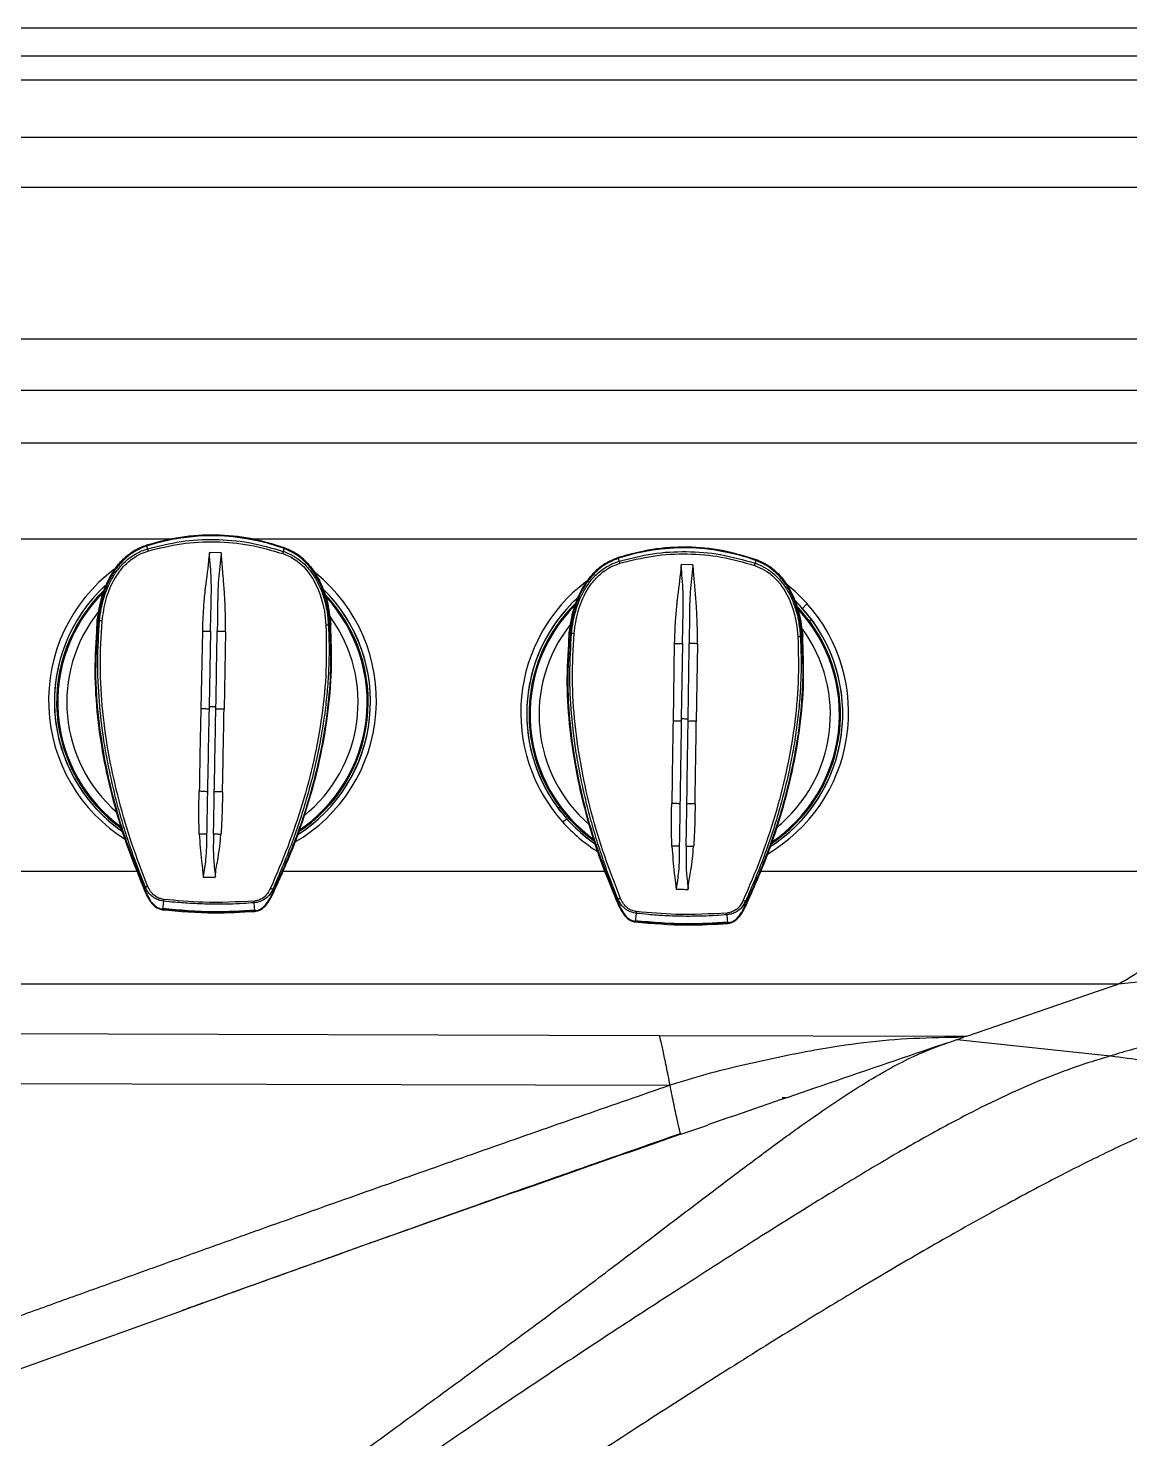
# Model space of a CAD drawing. Extents: x 939 to 1039, y 781 to 934.
# Drawn here: x 1008 to 1017.24, y 878.53 to 890.35 of the extents above; entities that cross this region are included whole.
import ezdxf

# ---------------------------------------------------------------- set-up
doc = ezdxf.new("R2010")
doc.units = 0
doc.header["$MEASUREMENT"] = 0
doc.layers.add('1', color=4, linetype='Continuous')

# ---------------------------------------------------------------- blocks, each defined once
blk = doc.blocks.new('Envoy')
at = {"layer": '1', "color": 4, "linetype": 'Continuous', "lineweight": 25}
blk.add_line((97.246, 91.174), (3, 91.174), dxfattribs=at)
at = {"layer": '1', "color": 3, "linetype": 'Continuous', "lineweight": 25}
for p, q in [((3.746, 90.942), (96.499, 90.942)), ((96.499, 90.738), (3.746, 90.738)), ((95.882, 90.259), (4.363, 90.259)), ((4.882, 89.842), (95.364, 89.842)), ((94.629, 88.567), (64.064, 88.567)), ((94.629, 88.137), (64.064, 88.137)), ((64.74, 87.699), (84.572, 87.699)), ((70.565, 86.892), (64.721, 86.892)), ((70.34, 86.841), (70.467, 86.877)), ((70.34, 86.841), (70.34, 86.84)), ((70.34, 86.841), (70.34, 86.841)), ((70.342, 86.834), (70.348, 86.81)), ((70.868, 86.783), (70.968, 86.781)), ((83.493, 86.892), (71.216, 86.892)), ((71.495, 86.812), (71.488, 86.789)), ((71.497, 86.819), (71.497, 86.819)), ((71.497, 86.819), (71.497, 86.819)), ((74.296, 86.738), (74.422, 86.774)), ((74.296, 86.738), (74.296, 86.737)), ((74.296, 86.738), (74.296, 86.738)), ((74.297, 86.73), (74.304, 86.707)), ((74.823, 86.682), (74.923, 86.68)), ((75.45, 86.713), (75.443, 86.69)), ((75.452, 86.72), (75.452, 86.719)), ((75.452, 86.72), (75.452, 86.72)), ((75.779, 86.376), (75.842, 86.31)), ((75.879, 86.353), (75.842, 86.31)), ((69.924, 86.134), (69.927, 86.194)), ((69.927, 86.194), (69.928, 86.214)), ((69.928, 86.214), (69.928, 86.213)), ((69.935, 86.211), (69.934, 86.211)), ((69.935, 86.211), (69.947, 86.206)), ((71.885, 86.176), (71.875, 86.24)), ((71.879, 86.241), (71.879, 86.242)), ((75.917, 86.219), (75.901, 86.203)), ((69.921, 86.134), (69.921, 86.133)), ((70.809, 86.12), (70.796, 85.469)), ((70.877, 86.12), (70.865, 85.489)), ((71.002, 86.116), (70.991, 85.466)), ((71.866, 86.17), (71.878, 86.174)), ((71.878, 86.174), (71.879, 86.175)), ((71.885, 86.177), (71.885, 86.176)), ((71.885, 86.177), (71.885, 86.177)), ((73.882, 86.034), (73.885, 86.101)), ((73.886, 86.109), (73.885, 86.108)), ((73.885, 86.101), (73.886, 86.109)), ((73.892, 86.106), (73.891, 86.106)), ((73.892, 86.106), (73.905, 86.101)), ((75.824, 86.072), (75.836, 86.076)), ((75.843, 86.078), (75.833, 86.14)), ((75.836, 86.076), (75.837, 86.077)), ((75.837, 86.141), (75.837, 86.142)), ((75.843, 86.079), (75.843, 86.078)), ((75.843, 86.079), (75.843, 86.079)), ((73.879, 86.034), (73.879, 86.034)), ((74.766, 86.018), (74.756, 85.367)), ((74.835, 86.018), (74.825, 85.388)), ((74.96, 86.015), (74.951, 85.364)), ((73.806, 84.645), (73.791, 84.638)), ((73.829, 84.523), (73.866, 84.546)), ((70.131, 84.467), (70.12, 84.455)), ((70.145, 84.437), (70.12, 84.455)), ((70.269, 84.107), (67.296, 84.107)), ((74.195, 84.107), (71.476, 84.107)), ((79.829, 84.107), (75.483, 84.107)), ((70.318, 83.979), (70.317, 83.979)), ((70.329, 83.98), (70.318, 83.979)), ((71.401, 83.96), (71.412, 83.958)), ((71.412, 83.958), (71.413, 83.958)), ((70.482, 83.858), (70.474, 83.791)), ((71.25, 83.777), (71.244, 83.844)), ((74.283, 83.875), (74.282, 83.875)), ((74.294, 83.876), (74.283, 83.875)), ((75.366, 83.86), (75.377, 83.859)), ((75.377, 83.859), (75.378, 83.859)), ((74.447, 83.755), (74.439, 83.688)), ((75.215, 83.676), (75.209, 83.744)), ((80.405, 83.361), (78.487, 83.162)), ((78.487, 83.162), (64.627, 83.162)), ((78.322, 83.105), (78.487, 83.162)), ((77.218, 82.725), (78.322, 83.105)), ((68.602, 82.749), (74.64, 82.732)), ((74.64, 82.732), (77.218, 82.725)), ((77.052, 82.668), (76.923, 82.624)), ((77.139, 82.698), (78.424, 82.56)), ((77.218, 82.725), (77.192, 82.716)), ((68.6, 82.331), (74.731, 82.314)), ((75.705, 82.208), (75.672, 82.208)), ((74.822, 81.904), (75.047, 81.981)), ((70.64, 80.425), (68.249, 79.565)), ((70.703, 80.448), (70.64, 80.425)), ((70.671, 80.438), (70.702, 80.449))]:
    blk.add_line(p, q, dxfattribs=at)
at = {"layer": '1', "color": 3, "linetype": 'Continuous', "lineweight": 25, "flags": 128}
for points in [[(71.238, 86.892), (71.357, 86.864), (71.497, 86.819)], [(75.193, 86.791), (75.312, 86.764), (75.452, 86.72)], [(71.483, 86.771), (71.547, 86.743), (71.587, 86.718), (71.6, 86.71), (71.611, 86.702), (71.622, 86.692), (71.634, 86.682), (71.634, 86.682), (71.637, 86.68), (71.643, 86.674), (71.657, 86.661), (71.676, 86.64), (71.697, 86.614), (71.716, 86.588), (71.733, 86.562), (71.734, 86.561), (71.739, 86.553), (71.772, 86.488), (71.795, 86.432), (71.806, 86.397), (71.815, 86.366), (71.817, 86.358), (71.82, 86.345), (71.823, 86.333), (71.824, 86.328), (71.825, 86.325), (71.825, 86.324), (71.825, 86.324), (71.825, 86.324), (71.825, 86.324), (71.825, 86.323), (71.825, 86.323), (71.825, 86.323), (71.825, 86.323), (71.825, 86.323), (71.825, 86.323), (71.825, 86.323), (71.825, 86.323), (71.826, 86.321), (71.832, 86.287), (71.836, 86.261), (71.845, 86.17)], [(75.438, 86.671), (75.503, 86.644), (75.543, 86.619), (75.555, 86.611), (75.566, 86.603), (75.578, 86.593), (75.59, 86.583), (75.59, 86.583), (75.592, 86.581), (75.599, 86.575), (75.613, 86.562), (75.632, 86.542), (75.653, 86.516), (75.672, 86.49), (75.69, 86.463), (75.69, 86.462), (75.695, 86.454), (75.729, 86.39), (75.751, 86.333), (75.763, 86.299), (75.772, 86.267), (75.774, 86.26), (75.777, 86.246), (75.78, 86.234), (75.781, 86.229), (75.782, 86.227), (75.782, 86.226), (75.782, 86.226), (75.782, 86.225), (75.782, 86.225), (75.782, 86.225), (75.782, 86.225), (75.782, 86.225), (75.782, 86.225), (75.782, 86.225), (75.782, 86.225), (75.782, 86.225), (75.782, 86.224), (75.783, 86.222), (75.789, 86.189), (75.793, 86.163), (75.803, 86.072)], [(75.879, 86.353), (75.781, 86.452), (75.713, 86.51)], [(75.917, 86.219), (75.828, 86.325), (75.779, 86.376)], [(75.901, 86.203), (75.814, 86.309), (75.798, 86.325)], [(77.139, 82.698), (77.165, 82.707), (77.192, 82.716)]]:
    blk.add_lwpolyline(points, dxfattribs=at)
at = {"layer": '1', "color": 3, "linetype": 'Continuous', "lineweight": 25}
for centre, radius, start, end in [((70.887, 85.136), 1.787, 70.0807, 107.7774), ((70.887, 85.134), 1.785, 70.0806, 107.7774), ((70.584, 86.861), 0.241, 192.1867, 196.7438), ((71.263, 86.846), 0.232, 341.0973, 345.8351), ((74.848, 85.035), 1.787, 70.2769, 107.9736), ((74.848, 85.033), 1.785, 70.2762, 107.9742), ((74.536, 86.758), 0.237, 192.3436, 196.9685), ((75.216, 86.746), 0.234, 341.3142, 346.0002), ((70.891, 85.539), 1.372, 126.8536, 238.2486), ((70.897, 85.539), 1.372, 299.9714, 51.0412), ((70.891, 85.529), 1.323, 132.6761, 234.3283), ((70.891, 85.529), 1.323, 132.7635, 235.4822), ((70.891, 85.526), 1.304, 134.3152, 234.3288), ((70.891, 85.526), 1.295, 134.9133, 234.4003), ((70.891, 85.526), 1.295, 135.214, 234.1873), ((70.896, 85.529), 1.323, 302.2471, 45.4994), ((70.896, 85.529), 1.323, 302.4735, 45.5561), ((74.851, 85.438), 1.372, 127.0917, 221.8438), ((70.896, 85.526), 1.304, 303.226, 43.5488), ((70.896, 85.526), 1.296, 303.5905, 42.5604), ((70.896, 85.526), 1.295, 303.5992, 42.5444), ((74.851, 85.428), 1.322, 132.4069, 221.8464), ((74.851, 85.428), 1.322, 132.8281, 216.7134), ((74.851, 85.424), 1.303, 134.684, 216.7137), ((74.851, 85.424), 1.295, 135.4173, 234.1441), ((74.851, 85.424), 1.295, 135.116, 234.5916), ((74.856, 85.438), 1.372, 300.216, 41.8393), ((74.856, 85.428), 1.323, 302.4216, 41.8414), ((70.891, 85.523), 1.219, 141.3209, 229.2479), ((69.949, 86.019), 0.187, 83.97, 90.5), ((70.896, 85.523), 1.219, 308.6565, 36.1361), ((74.856, 85.428), 1.323, 302.3787, 36.7083), ((74.856, 85.424), 1.296, 303.7817, 42.7643), ((74.856, 85.424), 1.295, 303.7908, 42.7476), ((74.856, 85.424), 1.304, 303.6108, 36.7088), ((71.858, 85.986), 0.185, 87.3221, 93.9172), ((74.851, 85.421), 1.219, 141.5927, 229.4385), ((73.907, 85.917), 0.184, 84.124, 90.7488), ((74.856, 85.421), 1.219, 308.8465, 36.4813), ((75.816, 85.887), 0.185, 87.5225, 94.096), ((74.853, 85.43), 1.325, 216.7129, 236.0532), ((74.853, 85.426), 1.306, 216.7134, 234.9557), ((74.853, 85.43), 1.325, 221.84, 236.0851), ((74.853, 85.439), 1.375, 221.8395, 238.1844), ((70.328, 84.03), 0.0505, 270.9496, 295.7665), ((71.404, 84.01), 0.0504, 242.0817, 266.8654), ((70.827, 83.835), 0.345, 173.8212, 176.2036), ((70.911, 83.835), 0.333, 1.5485, 4.0164), ((74.293, 83.927), 0.0505, 271.1671, 295.9488), ((75.369, 83.91), 0.0504, 242.2706, 267.0841), ((74.796, 83.733), 0.35, 174.0333, 176.3865), ((74.875, 83.733), 0.335, 1.7499, 4.2077)]:
    blk.add_arc(centre, radius, start, end, dxfattribs=at)
for points, knots in [([(71.497, 86.819), (71.403, 86.848), (71.215, 86.906), (70.921, 86.932), (70.625, 86.917), (70.435, 86.866), (70.34, 86.84)], [0, 0, 0, 0, 0.250001, 0.500002, 0.75, 1, 1, 1, 1]), ([(69.928, 86.214), (69.938, 86.279), (69.953, 86.377), (69.998, 86.502), (70.041, 86.591), (70.097, 86.674), (70.166, 86.746), (70.247, 86.805), (70.309, 86.829), (70.34, 86.841)], [0, 0, 0, 0, 0.249573, 0.374545, 0.499576, 0.624657, 0.749762, 0.874884, 1, 1, 1, 1]), ([(70.34, 86.84), (70.309, 86.828), (70.247, 86.804), (70.166, 86.745), (70.097, 86.673), (70.041, 86.59), (69.998, 86.501), (69.953, 86.376), (69.938, 86.278), (69.928, 86.213)], [0, 0, 0, 0, 0.125457, 0.250837, 0.37611, 0.501222, 0.62616, 0.750948, 1, 1, 1, 1]), ([(70.342, 86.834), (70.315, 86.823), (70.261, 86.803), (70.189, 86.754), (70.125, 86.695), (70.069, 86.623), (70.021, 86.539), (69.986, 86.452), (69.961, 86.367), (69.944, 86.289), (69.937, 86.237), (69.934, 86.211)], [0, 0, 0, 0, 0.111061, 0.219204, 0.328203, 0.441569, 0.564529, 0.695222, 0.799843, 0.902243, 1, 1, 1, 1]), ([(69.947, 86.206), (69.951, 86.24), (69.957, 86.29), (69.973, 86.361), (69.991, 86.427), (70.019, 86.5), (70.061, 86.581), (70.12, 86.665), (70.19, 86.731), (70.254, 86.771), (70.301, 86.795), (70.332, 86.805), (70.348, 86.81)], [0, 0, 0, 0, 0.134315, 0.19393, 0.286018, 0.397717, 0.499326, 0.639408, 0.796776, 0.872858, 0.932097, 1, 1, 1, 1]), ([(69.969, 86.205), (69.977, 86.267), (69.995, 86.391), (70.059, 86.545), (70.138, 86.656), (70.195, 86.708), (70.244, 86.743), (70.287, 86.769), (70.332, 86.784), (70.353, 86.792)], [0, 0, 0, 0, 0.252441, 0.502952, 0.665119, 0.799001, 0.811086, 0.908697, 1, 1, 1, 1]), ([(70.344, 86.827), (70.344, 86.827), (70.344, 86.828), (70.344, 86.829), (70.343, 86.831), (70.342, 86.835), (70.341, 86.839), (70.34, 86.84), (70.34, 86.84)], [0, 0, 0, 0, 0.021578, 0.048379, 0.136399, 0.46397, 0.81471, 1, 1, 1, 1]), ([(70.348, 86.81), (70.442, 86.834), (70.627, 86.88), (70.914, 86.895), (71.204, 86.871), (71.392, 86.817), (71.488, 86.789)], [0, 0, 0, 0, 0.250309, 0.493488, 0.741947, 1, 1, 1, 1]), ([(70.353, 86.792), (70.446, 86.815), (70.632, 86.862), (70.92, 86.875), (71.207, 86.851), (71.391, 86.797), (71.483, 86.771)], [0, 0, 0, 0, 0.249998, 0.499995, 0.750009, 1, 1, 1, 1]), ([(70.868, 86.783), (70.868, 86.782), (70.868, 86.778), (70.868, 86.775), (70.868, 86.773)], [0, 0, 0, 0, 0.499782, 1, 1, 1, 1]), ([(70.968, 86.772), (70.968, 86.773), (70.968, 86.777), (70.968, 86.78), (70.968, 86.781)], [0, 0, 0, 0, 0.500224, 1, 1, 1, 1]), ([(71.488, 86.789), (71.496, 86.786), (71.512, 86.78), (71.537, 86.769), (71.563, 86.756), (71.59, 86.74), (71.631, 86.712), (71.677, 86.671), (71.72, 86.619), (71.751, 86.573), (71.776, 86.529), (71.798, 86.482), (71.818, 86.431), (71.837, 86.369), (71.857, 86.282), (71.863, 86.212), (71.866, 86.17)], [0, 0, 0, 0, 0.032344, 0.067623, 0.105835, 0.146977, 0.191053, 0.298235, 0.38494, 0.451121, 0.515506, 0.582862, 0.653191, 0.726483, 0.837058, 1, 1, 1, 1]), ([(71.493, 86.806), (71.493, 86.806), (71.493, 86.806), (71.493, 86.807), (71.494, 86.81), (71.495, 86.813), (71.497, 86.817), (71.497, 86.818), (71.497, 86.819)], [0, 0, 0, 0, 0.022951, 0.050053, 0.135453, 0.463547, 0.8149, 1, 1, 1, 1]), ([(71.879, 86.175), (71.876, 86.214), (71.868, 86.294), (71.844, 86.395), (71.815, 86.476), (71.788, 86.537), (71.753, 86.601), (71.706, 86.666), (71.644, 86.727), (71.574, 86.778), (71.522, 86.801), (71.495, 86.812)], [0, 0, 0, 0, 0.149079, 0.305959, 0.394302, 0.478841, 0.560232, 0.673648, 0.782721, 0.889308, 1, 1, 1, 1]), ([(71.497, 86.819), (71.528, 86.806), (71.589, 86.78), (71.667, 86.718), (71.734, 86.643), (71.786, 86.559), (71.827, 86.468), (71.866, 86.341), (71.878, 86.243), (71.885, 86.177)], [0, 0, 0, 0, 0.125133, 0.250265, 0.375376, 0.500437, 0.625447, 0.750405, 1, 1, 1, 1]), ([(71.875, 86.24), (71.87, 86.284), (71.861, 86.361), (71.827, 86.467), (71.787, 86.557), (71.734, 86.642), (71.668, 86.717), (71.589, 86.779), (71.528, 86.805), (71.497, 86.819)], [0, 0, 0, 0, 0.182143, 0.318043, 0.454118, 0.590381, 0.726813, 0.863372, 1, 1, 1, 1]), ([(75.452, 86.719), (75.358, 86.748), (75.17, 86.806), (74.876, 86.831), (74.58, 86.815), (74.39, 86.763), (74.296, 86.737)], [0, 0, 0, 0, 0.249999, 0.500001, 0.75, 1, 1, 1, 1]), ([(74.304, 86.707), (74.397, 86.731), (74.582, 86.778), (74.869, 86.793), (75.159, 86.771), (75.348, 86.717), (75.443, 86.69)], [0, 0, 0, 0, 0.2503089, 0.493487, 0.7419466, 1, 1, 1, 1]), ([(70.868, 86.773), (70.868, 86.773), (70.866, 86.767), (70.866, 86.756), (70.858, 86.66), (70.845, 86.569), (70.833, 86.483), (70.833, 86.482), (70.833, 86.478), (70.831, 86.464), (70.825, 86.408), (70.815, 86.291), (70.811, 86.184), (70.809, 86.12)], [0, 0, 0, 0, 0.003081, 0.027249, 0.050121, 0.445528, 0.445665, 0.446816, 0.450126, 0.462786, 0.512262, 0.707506, 1, 1, 1, 1]), ([(70.877, 86.12), (70.879, 86.192), (70.883, 86.337), (70.887, 86.554), (70.874, 86.7), (70.868, 86.773)], [0, 0, 0, 0, 0.329609, 0.661726, 1, 1, 1, 1]), ([(70.968, 86.772), (70.959, 86.699), (70.94, 86.554), (70.937, 86.336), (70.935, 86.191), (70.934, 86.119)], [0, 0, 0, 0, 0.33824, 0.67038, 1, 1, 1, 1]), ([(71.002, 86.116), (71.003, 86.127), (71.003, 86.149), (71.003, 86.186), (71.003, 86.228), (71.002, 86.276), (71, 86.33), (70.998, 86.389), (70.994, 86.453), (70.989, 86.513), (70.985, 86.566), (70.981, 86.613), (70.977, 86.66), (70.974, 86.702), (70.971, 86.732), (70.97, 86.75), (70.969, 86.76), (70.969, 86.767), (70.968, 86.77), (70.968, 86.772)], [0, 0, 0, 0, 0.047086, 0.102828, 0.167177, 0.240062, 0.32144, 0.411316, 0.509843, 0.617395, 0.683427, 0.754851, 0.831572, 0.898216, 0.948335, 0.969628, 0.982105, 0.993558, 1, 1, 1, 1]), ([(74.296, 86.737), (74.265, 86.725), (74.203, 86.7), (74.122, 86.641), (74.053, 86.568), (73.997, 86.486), (73.954, 86.396), (73.91, 86.271), (73.895, 86.173), (73.885, 86.108)], [0, 0, 0, 0, 0.125455, 0.250839, 0.376107, 0.50122, 0.626158, 0.75094, 1, 1, 1, 1]), ([(73.886, 86.109), (73.895, 86.174), (73.91, 86.273), (73.954, 86.397), (73.997, 86.487), (74.053, 86.57), (74.122, 86.642), (74.203, 86.701), (74.265, 86.725), (74.296, 86.738)], [0, 0, 0, 0, 0.24957, 0.374541, 0.499579, 0.624655, 0.749766, 0.874883, 1, 1, 1, 1]), ([(74.297, 86.73), (74.27, 86.72), (74.216, 86.699), (74.144, 86.65), (74.081, 86.591), (74.025, 86.519), (73.978, 86.435), (73.942, 86.347), (73.918, 86.262), (73.901, 86.184), (73.895, 86.132), (73.891, 86.106)], [0, 0, 0, 0, 0.111063, 0.219202, 0.328204, 0.441568, 0.564532, 0.695222, 0.799842, 0.902242, 1, 1, 1, 1]), ([(73.905, 86.101), (73.909, 86.136), (73.914, 86.185), (73.93, 86.257), (73.948, 86.322), (73.976, 86.395), (74.017, 86.477), (74.076, 86.561), (74.146, 86.627), (74.209, 86.668), (74.256, 86.691), (74.287, 86.701), (74.304, 86.707)], [0, 0, 0, 0, 0.1343191, 0.193933, 0.2860203, 0.3977159, 0.4993238, 0.6394084, 0.7967774, 0.872859, 0.9320986, 1, 1, 1, 1]), ([(73.926, 86.1), (73.935, 86.163), (73.952, 86.286), (74.016, 86.441), (74.094, 86.552), (74.151, 86.604), (74.2, 86.64), (74.243, 86.666), (74.287, 86.681), (74.309, 86.689)], [0, 0, 0, 0, 0.252441, 0.502955, 0.665118, 0.799001, 0.811082, 0.908695, 1, 1, 1, 1]), ([(74.299, 86.724), (74.299, 86.724), (74.299, 86.724), (74.299, 86.725), (74.298, 86.728), (74.297, 86.732), (74.296, 86.736), (74.296, 86.737), (74.296, 86.737)], [0, 0, 0, 0, 0.021607, 0.048437, 0.136329, 0.464025, 0.814755, 1, 1, 1, 1]), ([(74.309, 86.689), (74.401, 86.712), (74.587, 86.759), (74.875, 86.774), (75.162, 86.751), (75.346, 86.698), (75.438, 86.671)], [0, 0, 0, 0, 0.2499968, 0.4999922, 0.750007, 1, 1, 1, 1]), ([(74.823, 86.672), (74.823, 86.671), (74.822, 86.665), (74.821, 86.654), (74.814, 86.558), (74.799, 86.468), (74.79, 86.381), (74.79, 86.38), (74.789, 86.377), (74.788, 86.362), (74.782, 86.306), (74.772, 86.189), (74.768, 86.082), (74.766, 86.018)], [0, 0, 0, 0, 0.0030791, 0.0272448, 0.0501182, 0.4455275, 0.4456641, 0.4468152, 0.4501236, 0.462787, 0.5122587, 0.707505, 1, 1, 1, 1]), ([(74.823, 86.682), (74.823, 86.68), (74.823, 86.677), (74.823, 86.673), (74.823, 86.672)], [0, 0, 0, 0, 0.500015, 1, 1, 1, 1]), ([(74.835, 86.018), (74.836, 86.09), (74.84, 86.235), (74.843, 86.453), (74.83, 86.598), (74.823, 86.672)], [0, 0, 0, 0, 0.329612, 0.661728, 1, 1, 1, 1]), ([(74.923, 86.67), (74.914, 86.597), (74.896, 86.452), (74.893, 86.235), (74.892, 86.09), (74.892, 86.017)], [0, 0, 0, 0, 0.338233, 0.670371, 1, 1, 1, 1]), ([(74.923, 86.67), (74.923, 86.672), (74.923, 86.675), (74.923, 86.678), (74.923, 86.68)], [0, 0, 0, 0, 0.499983, 1, 1, 1, 1]), ([(74.96, 86.015), (74.96, 86.026), (74.96, 86.048), (74.96, 86.085), (74.96, 86.127), (74.959, 86.175), (74.957, 86.229), (74.955, 86.288), (74.95, 86.352), (74.946, 86.412), (74.941, 86.465), (74.937, 86.512), (74.933, 86.558), (74.929, 86.601), (74.927, 86.631), (74.926, 86.649), (74.925, 86.659), (74.924, 86.665), (74.924, 86.669), (74.923, 86.67)], [0, 0, 0, 0, 0.047085, 0.102827, 0.167177, 0.240067, 0.32144, 0.411317, 0.509844, 0.617402, 0.683425, 0.754856, 0.831572, 0.898221, 0.948339, 0.96963, 0.982103, 0.99356, 1, 1, 1, 1]), ([(75.443, 86.69), (75.451, 86.687), (75.468, 86.681), (75.492, 86.67), (75.519, 86.657), (75.546, 86.641), (75.587, 86.613), (75.632, 86.572), (75.676, 86.521), (75.707, 86.475), (75.732, 86.43), (75.755, 86.384), (75.774, 86.333), (75.794, 86.271), (75.814, 86.184), (75.82, 86.114), (75.824, 86.072)], [0, 0, 0, 0, 0.03234, 0.06762, 0.105833, 0.146976, 0.19105, 0.298234, 0.384935, 0.451122, 0.515507, 0.582864, 0.653189, 0.726481, 0.837061, 1, 1, 1, 1]), ([(75.448, 86.706), (75.448, 86.707), (75.448, 86.707), (75.449, 86.708), (75.45, 86.711), (75.451, 86.714), (75.452, 86.718), (75.452, 86.719), (75.452, 86.719)], [0, 0, 0, 0, 0.022917, 0.050193, 0.13551, 0.463582, 0.814918, 1, 1, 1, 1]), ([(75.837, 86.077), (75.833, 86.116), (75.825, 86.195), (75.8, 86.296), (75.772, 86.378), (75.745, 86.439), (75.709, 86.503), (75.661, 86.568), (75.6, 86.628), (75.53, 86.679), (75.477, 86.701), (75.45, 86.713)], [0, 0, 0, 0, 0.1490815, 0.3059561, 0.3942977, 0.4788403, 0.560231, 0.6736476, 0.7827198, 0.8893072, 1, 1, 1, 1]), ([(75.452, 86.72), (75.483, 86.707), (75.544, 86.681), (75.623, 86.619), (75.69, 86.545), (75.743, 86.46), (75.783, 86.37), (75.823, 86.243), (75.835, 86.145), (75.843, 86.079)], [0, 0, 0, 0, 0.125133, 0.250266, 0.375378, 0.500438, 0.625446, 0.750406, 1, 1, 1, 1]), ([(75.833, 86.14), (75.827, 86.185), (75.818, 86.262), (75.783, 86.368), (75.743, 86.459), (75.69, 86.543), (75.623, 86.618), (75.544, 86.68), (75.483, 86.706), (75.452, 86.719)], [0, 0, 0, 0, 0.1841248, 0.319698, 0.4554406, 0.5913699, 0.7274734, 0.8637008, 1, 1, 1, 1]), ([(69.952, 86.336), (69.952, 86.338), (69.953, 86.34), (69.953, 86.342), (69.954, 86.343)], [0, 0, 0, 0, 0.7676097, 1, 1, 1, 1]), ([(69.928, 86.213), (69.919, 86.086), (69.9, 85.832), (69.92, 85.449), (69.973, 85.07), (70.057, 84.698), (70.168, 84.332), (70.264, 84.096), (70.312, 83.977)], [0, 0, 0, 0, 0.166705, 0.33339, 0.500062, 0.66672, 0.833364, 1, 1, 1, 1]), ([(69.934, 86.211), (69.924, 86.07), (69.904, 85.787), (69.934, 85.361), (70.008, 84.914), (70.131, 84.449), (70.255, 84.135), (70.317, 83.979)], [0, 0, 0, 0, 0.185334, 0.371411, 0.558403, 0.779443, 1, 1, 1, 1]), ([(69.941, 86.21), (69.94, 86.211), (69.939, 86.211), (69.937, 86.211), (69.934, 86.211), (69.932, 86.212), (69.93, 86.212), (69.928, 86.213), (69.928, 86.213), (69.928, 86.213)], [0, 0, 0, 0, 0.055508, 0.165282, 0.342761, 0.555694, 0.762927, 0.910669, 1, 1, 1, 1]), ([(70.329, 83.98), (70.306, 84.037), (70.261, 84.153), (70.198, 84.329), (70.142, 84.506), (70.092, 84.682), (70.05, 84.856), (70.013, 85.03), (69.974, 85.255), (69.942, 85.534), (69.926, 85.868), (69.94, 86.093), (69.947, 86.206)], [0, 0, 0, 0, 0.082024, 0.164587, 0.247634, 0.327658, 0.404889, 0.482845, 0.561506, 0.704792, 0.85085, 1, 1, 1, 1]), ([(70.35, 83.985), (70.305, 84.102), (70.214, 84.336), (70.107, 84.699), (70.023, 85.069), (69.97, 85.446), (69.946, 85.826), (69.961, 86.079), (69.969, 86.205)], [0, 0, 0, 0, 0.166754, 0.333478, 0.500171, 0.666828, 0.833438, 1, 1, 1, 1]), ([(71.866, 86.298), (71.867, 86.295), (71.868, 86.289), (71.869, 86.284), (71.869, 86.281)], [0, 0, 0, 0, 0.571594, 1, 1, 1, 1]), ([(73.909, 86.231), (73.909, 86.233), (73.91, 86.235), (73.91, 86.238), (73.911, 86.238)], [0, 0, 0, 0, 0.768098, 1, 1, 1, 1]), ([(75.823, 86.2), (75.824, 86.197), (75.825, 86.191), (75.826, 86.185), (75.826, 86.183)], [0, 0, 0, 0, 0.567829, 1, 1, 1, 1]), ([(70.809, 86.12), (70.815, 86.12), (70.828, 86.119), (70.846, 86.119), (70.863, 86.119), (70.872, 86.12), (70.877, 86.12)], [0, 0, 0, 0, 0.247919, 0.499993, 0.752112, 1, 1, 1, 1]), ([(70.923, 85.488), (70.925, 85.593), (70.928, 85.803), (70.932, 86.014), (70.934, 86.119)], [0, 0, 0, 0, 0.500055, 1, 1, 1, 1]), ([(71.002, 86.116), (70.996, 86.116), (70.984, 86.117), (70.965, 86.117), (70.948, 86.118), (70.939, 86.118), (70.934, 86.119)], [0, 0, 0, 0, 0.247887, 0.499989, 0.752087, 1, 1, 1, 1]), ([(71.845, 86.17), (71.848, 86.043), (71.853, 85.79), (71.815, 85.411), (71.748, 85.037), (71.65, 84.67), (71.529, 84.311), (71.43, 84.081), (71.38, 83.966)], [0, 0, 0, 0, 0.166574, 0.333184, 0.499836, 0.666527, 0.833251, 1, 1, 1, 1]), ([(71.866, 86.17), (71.869, 86.11), (71.873, 85.989), (71.869, 85.809), (71.858, 85.631), (71.839, 85.456), (71.813, 85.283), (71.767, 85.034), (71.686, 84.713), (71.559, 84.327), (71.453, 84.081), (71.401, 83.96)], [0, 0, 0, 0, 0.079707, 0.158461, 0.236334, 0.313388, 0.389649, 0.465141, 0.646211, 0.824644, 1, 1, 1, 1]), ([(71.413, 83.958), (71.471, 84.089), (71.588, 84.35), (71.722, 84.758), (71.815, 85.145), (71.869, 85.507), (71.893, 85.841), (71.884, 86.064), (71.879, 86.175)], [0, 0, 0, 0, 0.187062, 0.374643, 0.561877, 0.70843, 0.854412, 1, 1, 1, 1]), ([(71.418, 83.957), (71.471, 84.073), (71.575, 84.305), (71.699, 84.667), (71.798, 85.036), (71.864, 85.413), (71.9, 85.794), (71.89, 86.049), (71.885, 86.176)], [0, 0, 0, 0, 0.166636, 0.33328, 0.499939, 0.666611, 0.833294, 1, 1, 1, 1]), ([(71.879, 86.175), (71.88, 86.175), (71.882, 86.175), (71.884, 86.176), (71.885, 86.176), (71.885, 86.176), (71.885, 86.176)], [0, 0, 0, 0, 0.27393, 0.612613, 0.854054, 1, 1, 1, 1]), ([(73.885, 86.108), (73.876, 85.981), (73.858, 85.727), (73.881, 85.344), (73.934, 84.966), (74.02, 84.593), (74.132, 84.228), (74.229, 83.992), (74.277, 83.874)], [0, 0, 0, 0, 0.166705, 0.33339, 0.500062, 0.66672, 0.833365, 1, 1, 1, 1]), ([(73.891, 86.106), (73.882, 85.965), (73.863, 85.682), (73.895, 85.256), (73.97, 84.809), (74.094, 84.345), (74.22, 84.032), (74.282, 83.875)], [0, 0, 0, 0, 0.185334, 0.371411, 0.558403, 0.779443, 1, 1, 1, 1]), ([(73.892, 86.107), (73.891, 86.107), (73.889, 86.107), (73.887, 86.108), (73.886, 86.108), (73.886, 86.108), (73.885, 86.108)], [0, 0, 0, 0, 0.2744354, 0.6128896, 0.8541402, 1, 1, 1, 1]), ([(74.294, 83.876), (74.271, 83.934), (74.225, 84.049), (74.162, 84.225), (74.105, 84.402), (74.055, 84.578), (74.012, 84.751), (73.975, 84.925), (73.935, 85.15), (73.901, 85.429), (73.885, 85.763), (73.898, 85.988), (73.905, 86.101)], [0, 0, 0, 0, 0.082024, 0.164588, 0.247633, 0.327657, 0.40489, 0.482845, 0.561506, 0.704795, 0.850853, 1, 1, 1, 1]), ([(74.315, 83.881), (74.27, 83.998), (74.178, 84.232), (74.069, 84.595), (73.985, 84.965), (73.93, 85.341), (73.905, 85.721), (73.919, 85.974), (73.926, 86.1)], [0, 0, 0, 0, 0.166755, 0.333479, 0.500172, 0.666828, 0.833439, 1, 1, 1, 1]), ([(75.803, 86.072), (75.806, 85.945), (75.812, 85.692), (75.775, 85.313), (75.709, 84.939), (75.613, 84.571), (75.493, 84.212), (75.395, 83.981), (75.345, 83.866)], [0, 0, 0, 0, 0.166576, 0.333185, 0.499836, 0.666527, 0.833251, 1, 1, 1, 1]), ([(75.824, 86.072), (75.826, 86.011), (75.831, 85.891), (75.828, 85.711), (75.817, 85.533), (75.799, 85.358), (75.774, 85.185), (75.728, 84.935), (75.649, 84.614), (75.523, 84.227), (75.418, 83.982), (75.366, 83.86)], [0, 0, 0, 0, 0.0797067, 0.1584597, 0.2363353, 0.3133859, 0.3896486, 0.4651406, 0.6462111, 0.8246434, 1, 1, 1, 1]), ([(75.378, 83.859), (75.436, 83.989), (75.551, 84.251), (75.684, 84.659), (75.776, 85.047), (75.829, 85.409), (75.852, 85.743), (75.842, 85.966), (75.837, 86.077)], [0, 0, 0, 0, 0.1870621, 0.3746439, 0.5618769, 0.7084303, 0.854413, 1, 1, 1, 1]), ([(75.384, 83.857), (75.435, 83.973), (75.539, 84.206), (75.662, 84.568), (75.759, 84.938), (75.825, 85.315), (75.858, 85.696), (75.848, 85.951), (75.843, 86.078)], [0, 0, 0, 0, 0.166636, 0.33328, 0.499937, 0.66661, 0.833293, 1, 1, 1, 1]), ([(75.837, 86.077), (75.838, 86.077), (75.839, 86.077), (75.841, 86.078), (75.843, 86.078), (75.843, 86.078), (75.843, 86.078)], [0, 0, 0, 0, 0.274011, 0.61262, 0.854049, 1, 1, 1, 1]), ([(74.766, 86.018), (74.773, 86.018), (74.785, 86.018), (74.803, 86.018), (74.82, 86.018), (74.83, 86.018), (74.835, 86.018)], [0, 0, 0, 0, 0.2479126, 0.4999945, 0.7520815, 1, 1, 1, 1]), ([(74.883, 85.387), (74.884, 85.492), (74.887, 85.702), (74.89, 85.912), (74.892, 86.017)], [0, 0, 0, 0, 0.500055, 1, 1, 1, 1]), ([(74.96, 86.015), (74.954, 86.015), (74.941, 86.016), (74.923, 86.016), (74.906, 86.017), (74.897, 86.017), (74.892, 86.017)], [0, 0, 0, 0, 0.24787, 0.499971, 0.752108, 1, 1, 1, 1]), ([(70.865, 85.489), (70.869, 85.489), (70.878, 85.488), (70.894, 85.488), (70.91, 85.488), (70.919, 85.488), (70.923, 85.488)], [0, 0, 0, 0, 0.250242, 0.49998, 0.749753, 1, 1, 1, 1]), ([(70.865, 85.489), (70.865, 85.485), (70.865, 85.477), (70.865, 85.47), (70.865, 85.467)], [0, 0, 0, 0, 0.591784, 1, 1, 1, 1]), ([(70.922, 85.466), (70.922, 85.47), (70.923, 85.477), (70.923, 85.484), (70.923, 85.488)], [0, 0, 0, 0, 0.499903, 1, 1, 1, 1]), ([(70.796, 85.469), (70.794, 85.354), (70.789, 85.123), (70.785, 84.893), (70.783, 84.778)], [0, 0, 0, 0, 0.500125, 1, 1, 1, 1]), ([(70.865, 85.467), (70.86, 85.467), (70.85, 85.468), (70.833, 85.468), (70.815, 85.469), (70.802, 85.469), (70.796, 85.469)], [0, 0, 0, 0, 0.247855, 0.500011, 0.752176, 1, 1, 1, 1]), ([(70.865, 85.467), (70.862, 85.351), (70.858, 85.12), (70.854, 84.889), (70.852, 84.774)], [0, 0, 0, 0, 0.500038, 1, 1, 1, 1]), ([(70.909, 84.773), (70.911, 84.888), (70.916, 85.118), (70.92, 85.35), (70.922, 85.466)], [0, 0, 0, 0, 0.499962, 1, 1, 1, 1]), ([(70.991, 85.466), (70.985, 85.466), (70.972, 85.466), (70.954, 85.466), (70.937, 85.466), (70.927, 85.466), (70.922, 85.466)], [0, 0, 0, 0, 0.247835, 0.499992, 0.752148, 1, 1, 1, 1]), ([(70.978, 84.775), (70.98, 84.889), (70.985, 85.119), (70.989, 85.35), (70.991, 85.466)], [0, 0, 0, 0, 0.499873, 1, 1, 1, 1]), ([(74.756, 85.367), (74.754, 85.252), (74.75, 85.021), (74.747, 84.791), (74.745, 84.676)], [0, 0, 0, 0, 0.500128, 1, 1, 1, 1]), ([(74.824, 85.365), (74.82, 85.366), (74.81, 85.366), (74.793, 85.367), (74.775, 85.367), (74.762, 85.367), (74.756, 85.367)], [0, 0, 0, 0, 0.247846, 0.500018, 0.752166, 1, 1, 1, 1]), ([(74.824, 85.365), (74.823, 85.25), (74.819, 85.018), (74.816, 84.787), (74.814, 84.672)], [0, 0, 0, 0, 0.500036, 1, 1, 1, 1]), ([(74.825, 85.388), (74.825, 85.383), (74.825, 85.376), (74.824, 85.368), (74.824, 85.365)], [0, 0, 0, 0, 0.591796, 1, 1, 1, 1]), ([(74.825, 85.388), (74.829, 85.387), (74.837, 85.387), (74.854, 85.387), (74.87, 85.386), (74.878, 85.387), (74.883, 85.387)], [0, 0, 0, 0, 0.250235, 0.499996, 0.749759, 1, 1, 1, 1]), ([(74.872, 84.671), (74.873, 84.787), (74.877, 85.017), (74.88, 85.249), (74.882, 85.364)], [0, 0, 0, 0, 0.499963, 1, 1, 1, 1]), ([(74.882, 85.364), (74.882, 85.368), (74.882, 85.376), (74.883, 85.383), (74.883, 85.387)], [0, 0, 0, 0, 0.500114, 1, 1, 1, 1]), ([(74.951, 85.364), (74.945, 85.365), (74.932, 85.365), (74.914, 85.365), (74.896, 85.365), (74.887, 85.364), (74.882, 85.364)], [0, 0, 0, 0, 0.247823, 0.499995, 0.752163, 1, 1, 1, 1]), ([(74.94, 84.673), (74.942, 84.788), (74.946, 85.018), (74.949, 85.249), (74.951, 85.364)], [0, 0, 0, 0, 0.499873, 1, 1, 1, 1]), ([(70.783, 84.419), (70.781, 84.486), (70.778, 84.606), (70.781, 84.725), (70.783, 84.778)], [0, 0, 0, 0, 0.559819, 1, 1, 1, 1]), ([(70.852, 84.774), (70.847, 84.774), (70.837, 84.775), (70.82, 84.777), (70.802, 84.778), (70.789, 84.778), (70.783, 84.778)], [0, 0, 0, 0, 0.247841, 0.499999, 0.7521569, 1, 1, 1, 1]), ([(70.852, 84.774), (70.85, 84.714), (70.848, 84.595), (70.846, 84.478), (70.845, 84.419)], [0, 0, 0, 0, 0.500118, 1, 1, 1, 1]), ([(70.902, 84.418), (70.904, 84.476), (70.906, 84.594), (70.908, 84.713), (70.909, 84.773)], [0, 0, 0, 0, 0.499888, 1, 1, 1, 1]), ([(70.978, 84.775), (70.972, 84.775), (70.959, 84.775), (70.941, 84.774), (70.924, 84.774), (70.914, 84.773), (70.909, 84.773)], [0, 0, 0, 0, 0.2478415, 0.5000203, 0.752166, 1, 1, 1, 1]), ([(70.978, 84.775), (70.977, 84.707), (70.976, 84.587), (70.968, 84.468), (70.965, 84.416)], [0, 0, 0, 0, 0.5601794, 1, 1, 1, 1]), ([(74.746, 84.317), (74.744, 84.384), (74.741, 84.504), (74.744, 84.624), (74.745, 84.676)], [0, 0, 0, 0, 0.55982, 1, 1, 1, 1]), ([(74.814, 84.672), (74.809, 84.673), (74.8, 84.674), (74.782, 84.675), (74.764, 84.676), (74.751, 84.676), (74.745, 84.676)], [0, 0, 0, 0, 0.2478383, 0.5000008, 0.7521686, 1, 1, 1, 1]), ([(74.814, 84.672), (74.813, 84.613), (74.811, 84.494), (74.809, 84.376), (74.808, 84.317)], [0, 0, 0, 0, 0.500115, 1, 1, 1, 1]), ([(74.866, 84.316), (74.867, 84.375), (74.869, 84.493), (74.871, 84.612), (74.872, 84.671)], [0, 0, 0, 0, 0.499884, 1, 1, 1, 1]), ([(74.94, 84.673), (74.934, 84.673), (74.921, 84.674), (74.903, 84.673), (74.886, 84.672), (74.876, 84.672), (74.872, 84.671)], [0, 0, 0, 0, 0.2478643, 0.5000161, 0.7521732, 1, 1, 1, 1]), ([(74.94, 84.673), (74.94, 84.606), (74.939, 84.486), (74.931, 84.367), (74.928, 84.315)], [0, 0, 0, 0, 0.560185, 1, 1, 1, 1]), ([(70.845, 84.419), (70.835, 84.419), (70.817, 84.42), (70.794, 84.42), (70.783, 84.419)], [0, 0, 0, 0, 0.499986, 1, 1, 1, 1]), ([(70.783, 84.419), (70.788, 84.344), (70.795, 84.242), (70.81, 84.129), (70.814, 84.088), (70.816, 84.073), (70.816, 84.069), (70.816, 84.066), (70.817, 84.065), (70.817, 84.064)], [0, 0, 0, 0, 0.632717, 0.860016, 0.958229, 0.97592, 0.985987, 0.994955, 1, 1, 1, 1]), ([(70.845, 84.419), (70.844, 84.347), (70.843, 84.229), (70.824, 84.111), (70.817, 84.064)], [0, 0, 0, 0, 0.600626, 1, 1, 1, 1]), ([(70.902, 84.418), (70.901, 84.331), (70.898, 84.221), (70.914, 84.105), (70.917, 84.073), (70.918, 84.065), (70.918, 84.063), (70.918, 84.062), (70.918, 84.062), (70.918, 84.062), (70.918, 84.062)], [0, 0, 0, 0, 0.730017, 0.931373, 0.982114, 0.9951, 0.998552, 0.999524, 0.999823, 1, 1, 1, 1]), ([(70.965, 84.416), (70.953, 84.417), (70.931, 84.418), (70.912, 84.418), (70.902, 84.418)], [0, 0, 0, 0, 0.500024, 1, 1, 1, 1]), ([(70.918, 84.062), (70.918, 84.062), (70.918, 84.064), (70.918, 84.071), (70.922, 84.123), (70.948, 84.238), (70.958, 84.35), (70.965, 84.416)], [0, 0, 0, 0, 0.001607, 0.015655, 0.055893, 0.446082, 1, 1, 1, 1]), ([(74.808, 84.317), (74.799, 84.318), (74.78, 84.319), (74.758, 84.318), (74.746, 84.317)], [0, 0, 0, 0, 0.4999733, 1, 1, 1, 1]), ([(74.746, 84.317), (74.752, 84.242), (74.759, 84.14), (74.775, 84.027), (74.779, 83.987), (74.78, 83.972), (74.781, 83.967), (74.781, 83.964), (74.781, 83.963), (74.782, 83.962)], [0, 0, 0, 0, 0.63272, 0.860018, 0.958232, 0.975921, 0.985984, 0.994957, 1, 1, 1, 1]), ([(74.808, 84.317), (74.808, 84.246), (74.807, 84.127), (74.789, 84.009), (74.782, 83.962)], [0, 0, 0, 0, 0.600623, 1, 1, 1, 1]), ([(74.866, 84.316), (74.864, 84.23), (74.862, 84.119), (74.878, 84.003), (74.882, 83.972), (74.883, 83.964), (74.883, 83.962), (74.883, 83.961), (74.883, 83.961), (74.883, 83.961), (74.883, 83.961)], [0, 0, 0, 0, 0.730023, 0.931375, 0.982114, 0.995104, 0.998551, 0.999523, 0.999823, 1, 1, 1, 1]), ([(74.928, 84.315), (74.917, 84.315), (74.894, 84.317), (74.875, 84.316), (74.866, 84.316)], [0, 0, 0, 0, 0.500024, 1, 1, 1, 1]), ([(74.883, 83.961), (74.883, 83.961), (74.883, 83.963), (74.883, 83.97), (74.887, 84.022), (74.912, 84.137), (74.922, 84.249), (74.928, 84.315)], [0, 0, 0, 0, 0.001606, 0.015652, 0.055888, 0.446075, 1, 1, 1, 1]), ([(70.817, 84.064), (70.817, 84.063), (70.817, 84.062), (70.817, 84.06), (70.817, 84.059)], [0, 0, 0, 0, 0.499985, 1, 1, 1, 1]), ([(70.917, 84.057), (70.917, 84.058), (70.917, 84.06), (70.918, 84.061), (70.918, 84.062)], [0, 0, 0, 0, 0.486307, 1, 1, 1, 1]), ([(79.829, 84.107), (79.759, 84.055), (79.618, 83.948), (79.407, 83.791), (79.2, 83.639), (79.025, 83.513), (78.883, 83.413), (78.772, 83.337), (78.681, 83.276), (78.61, 83.23), (78.557, 83.197), (78.513, 83.173), (78.495, 83.166), (78.487, 83.162)], [0, 0, 0, 0, 0.1298636, 0.26389, 0.39826, 0.5276282, 0.6124557, 0.6954214, 0.7752001, 0.8324099, 0.8888778, 0.9448617, 1, 1, 1, 1]), ([(70.313, 83.978), (70.313, 83.978), (70.312, 83.977), (70.312, 83.977), (70.312, 83.977)], [0, 0, 0, 0, 0.623221, 1, 1, 1, 1]), ([(70.312, 83.977), (70.328, 83.937), (70.352, 83.877), (70.401, 83.817), (70.44, 83.793), (70.462, 83.789), (70.473, 83.786)], [0, 0, 0, 0, 0.491784, 0.743113, 0.871145, 1, 1, 1, 1]), ([(70.317, 83.979), (70.334, 83.936), (70.359, 83.874), (70.411, 83.816), (70.446, 83.797), (70.465, 83.793), (70.474, 83.791)], [0, 0, 0, 0, 0.538395, 0.778101, 0.891272, 1, 1, 1, 1]), ([(70.482, 83.858), (70.469, 83.86), (70.443, 83.865), (70.411, 83.881), (70.387, 83.898), (70.372, 83.912), (70.35, 83.936), (70.339, 83.96), (70.329, 83.98)], [0, 0, 0, 0, 0.191706, 0.382754, 0.518618, 0.620935, 0.67746, 1, 1, 1, 1]), ([(70.483, 83.872), (70.472, 83.875), (70.445, 83.88), (70.406, 83.902), (70.372, 83.939), (70.358, 83.969), (70.35, 83.985)], [0, 0, 0, 0, 0.189795, 0.444633, 0.713682, 1, 1, 1, 1]), ([(70.817, 84.059), (70.834, 84.059), (70.867, 84.058), (70.9, 84.057), (70.917, 84.057)], [0, 0, 0, 0, 0.500009, 1, 1, 1, 1]), ([(71.38, 83.966), (71.37, 83.946), (71.351, 83.911), (71.311, 83.878), (71.275, 83.863), (71.254, 83.86), (71.243, 83.858)], [0, 0, 0, 0, 0.363334, 0.653347, 0.828641, 1, 1, 1, 1]), ([(71.401, 83.96), (71.391, 83.94), (71.371, 83.904), (71.328, 83.869), (71.285, 83.85), (71.258, 83.846), (71.244, 83.844)], [0, 0, 0, 0, 0.32246, 0.598477, 0.799024, 1, 1, 1, 1]), ([(71.25, 83.777), (71.259, 83.778), (71.278, 83.781), (71.313, 83.799), (71.367, 83.855), (71.394, 83.916), (71.413, 83.958)], [0, 0, 0, 0, 0.108763, 0.2219038, 0.4616036, 1, 1, 1, 1]), ([(71.25, 83.772), (71.261, 83.774), (71.283, 83.777), (71.323, 83.8), (71.374, 83.858), (71.401, 83.917), (71.418, 83.957)], [0, 0, 0, 0, 0.1288585, 0.2568821, 0.5082168, 1, 1, 1, 1]), ([(71.413, 83.959), (71.414, 83.958), (71.415, 83.958), (71.417, 83.957), (71.418, 83.957), (71.418, 83.957), (71.418, 83.957)], [0, 0, 0, 0, 0.257599, 0.603888, 0.85076, 1, 1, 1, 1]), ([(74.782, 83.962), (74.782, 83.962), (74.782, 83.96), (74.782, 83.958), (74.782, 83.957)], [0, 0, 0, 0, 0.499983, 1, 1, 1, 1]), ([(74.782, 83.957), (74.798, 83.957), (74.832, 83.957), (74.865, 83.956), (74.882, 83.956)], [0, 0, 0, 0, 0.500019, 1, 1, 1, 1]), ([(74.882, 83.956), (74.882, 83.957), (74.882, 83.958), (74.882, 83.96), (74.883, 83.961)], [0, 0, 0, 0, 0.486268, 1, 1, 1, 1]), ([(71.244, 83.844), (71.213, 83.842), (71.143, 83.836), (71.027, 83.832), (70.884, 83.831), (70.733, 83.836), (70.594, 83.846), (70.515, 83.854), (70.482, 83.858)], [0, 0, 0, 0, 0.122705, 0.274469, 0.455294, 0.68695, 0.868512, 1, 1, 1, 1]), ([(71.243, 83.858), (71.101, 83.851), (70.847, 83.838), (70.594, 83.862), (70.483, 83.872)], [0, 0, 0, 0, 0.559941, 1, 1, 1, 1]), ([(74.282, 83.876), (74.281, 83.875), (74.28, 83.875), (74.278, 83.874), (74.277, 83.874), (74.277, 83.874), (74.277, 83.874)], [0, 0, 0, 0, 0.258854, 0.604542, 0.851023, 1, 1, 1, 1]), ([(74.277, 83.874), (74.293, 83.834), (74.318, 83.774), (74.367, 83.714), (74.405, 83.69), (74.428, 83.686), (74.439, 83.683)], [0, 0, 0, 0, 0.491788, 0.743121, 0.871152, 1, 1, 1, 1]), ([(74.282, 83.875), (74.3, 83.832), (74.325, 83.771), (74.377, 83.713), (74.412, 83.694), (74.43, 83.69), (74.439, 83.688)], [0, 0, 0, 0, 0.538395, 0.778103, 0.891279, 1, 1, 1, 1]), ([(74.447, 83.755), (74.434, 83.758), (74.409, 83.762), (74.376, 83.777), (74.352, 83.794), (74.337, 83.808), (74.316, 83.833), (74.304, 83.856), (74.294, 83.876)], [0, 0, 0, 0, 0.1917124, 0.3827551, 0.5186164, 0.6209354, 0.6774564, 1, 1, 1, 1]), ([(74.449, 83.77), (74.437, 83.772), (74.41, 83.777), (74.372, 83.799), (74.338, 83.835), (74.323, 83.866), (74.315, 83.881)], [0, 0, 0, 0, 0.189797, 0.444636, 0.713683, 1, 1, 1, 1]), ([(75.345, 83.866), (75.335, 83.846), (75.316, 83.811), (75.276, 83.778), (75.24, 83.763), (75.219, 83.759), (75.209, 83.758)], [0, 0, 0, 0, 0.363333, 0.653344, 0.828646, 1, 1, 1, 1]), ([(75.366, 83.86), (75.356, 83.84), (75.336, 83.804), (75.293, 83.769), (75.25, 83.75), (75.223, 83.746), (75.209, 83.744)], [0, 0, 0, 0, 0.322446, 0.598471, 0.799029, 1, 1, 1, 1]), ([(75.215, 83.676), (75.225, 83.678), (75.243, 83.681), (75.279, 83.699), (75.332, 83.755), (75.359, 83.816), (75.378, 83.859)], [0, 0, 0, 0, 0.108758, 0.221898, 0.461597, 1, 1, 1, 1]), ([(75.216, 83.671), (75.227, 83.673), (75.249, 83.677), (75.288, 83.7), (75.339, 83.758), (75.366, 83.818), (75.384, 83.857)], [0, 0, 0, 0, 0.1288504, 0.2568796, 0.5082189, 1, 1, 1, 1]), ([(75.378, 83.859), (75.379, 83.859), (75.38, 83.858), (75.382, 83.857), (75.383, 83.857), (75.383, 83.857), (75.384, 83.857)], [0, 0, 0, 0, 0.257736, 0.603935, 0.850787, 1, 1, 1, 1]), ([(70.474, 83.798), (70.474, 83.797), (70.474, 83.796), (70.474, 83.794), (70.474, 83.792), (70.473, 83.789), (70.473, 83.788), (70.473, 83.786), (70.473, 83.786), (70.473, 83.786)], [0, 0, 0, 0, 0.055499, 0.165251, 0.342784, 0.555667, 0.76292, 0.910684, 1, 1, 1, 1]), ([(70.473, 83.786), (70.618, 83.773), (70.877, 83.75), (71.136, 83.765), (71.25, 83.772)], [0, 0, 0, 0, 0.559951, 1, 1, 1, 1]), ([(70.474, 83.798), (70.619, 83.785), (70.877, 83.761), (71.135, 83.777), (71.249, 83.783)], [0, 0, 0, 0, 0.5599512, 1, 1, 1, 1]), ([(71.25, 83.777), (71.12, 83.769), (70.861, 83.755), (70.603, 83.779), (70.474, 83.791)], [0, 0, 0, 0, 0.499972, 1, 1, 1, 1]), ([(71.249, 83.783), (71.249, 83.783), (71.249, 83.781), (71.249, 83.78), (71.25, 83.777), (71.25, 83.775), (71.25, 83.773), (71.25, 83.772), (71.25, 83.772), (71.25, 83.772)], [0, 0, 0, 0, 0.055571, 0.16531, 0.342816, 0.555718, 0.762932, 0.910686, 1, 1, 1, 1]), ([(75.209, 83.744), (75.178, 83.741), (75.109, 83.736), (74.993, 83.731), (74.849, 83.729), (74.698, 83.734), (74.56, 83.743), (74.481, 83.752), (74.447, 83.755)], [0, 0, 0, 0, 0.122706, 0.27447, 0.455297, 0.686948, 0.868512, 1, 1, 1, 1]), ([(75.209, 83.758), (75.067, 83.75), (74.813, 83.737), (74.56, 83.76), (74.449, 83.77)], [0, 0, 0, 0, 0.559944, 1, 1, 1, 1]), ([(75.215, 83.676), (75.086, 83.669), (74.827, 83.653), (74.569, 83.677), (74.439, 83.688)], [0, 0, 0, 0, 0.4999757, 1, 1, 1, 1]), ([(74.439, 83.688), (74.439, 83.688), (74.439, 83.686), (74.439, 83.685), (74.439, 83.683), (74.439, 83.683), (74.439, 83.683)], [0, 0, 0, 0, 0.235138, 0.59188, 0.846236, 1, 1, 1, 1]), ([(74.439, 83.683), (74.584, 83.671), (74.842, 83.648), (75.102, 83.664), (75.216, 83.671)], [0, 0, 0, 0, 0.559951, 1, 1, 1, 1]), ([(74.44, 83.695), (74.585, 83.682), (74.843, 83.66), (75.101, 83.676), (75.215, 83.683)], [0, 0, 0, 0, 0.5599533, 1, 1, 1, 1]), ([(75.215, 83.676), (75.215, 83.676), (75.216, 83.674), (75.216, 83.673), (75.216, 83.671), (75.216, 83.671), (75.216, 83.671)], [0, 0, 0, 0, 0.2348365, 0.5917146, 0.8461896, 1, 1, 1, 1]), ([(71.726, 78.926), (71.909, 79.061), (72.273, 79.331), (72.791, 79.709), (73.283, 80.069), (73.749, 80.413), (74.192, 80.745), (74.612, 81.063), (74.995, 81.354), (75.341, 81.617), (75.654, 81.849), (75.946, 82.058), (76.216, 82.241), (76.461, 82.394), (76.68, 82.514), (76.876, 82.604), (76.994, 82.647), (77.052, 82.668)], [0, 0, 0, 0, 0.07287, 0.145307, 0.217361, 0.289108, 0.360779, 0.43236, 0.503897, 0.5664, 0.62879, 0.691056, 0.75328, 0.815348, 0.877092, 0.938524, 1, 1, 1, 1]), ([(74.731, 82.314), (74.726, 82.341), (74.715, 82.396), (74.7, 82.472), (74.685, 82.542), (74.672, 82.604), (74.66, 82.655), (74.651, 82.695), (74.644, 82.722), (74.641, 82.729), (74.64, 82.732)], [0, 0, 0, 0, 0.124998, 0.250002, 0.375019, 0.500031, 0.625027, 0.750009, 0.875, 1, 1, 1, 1]), ([(77.192, 82.716), (77.053, 82.714), (76.774, 82.71), (76.357, 82.676), (75.978, 82.616), (75.637, 82.549), (75.332, 82.481), (75.029, 82.408), (74.83, 82.345), (74.731, 82.314)], [0, 0, 0, 0, 0.168477, 0.336186, 0.502534, 0.627269, 0.751787, 0.87602, 1, 1, 1, 1]), ([(77.052, 82.668), (77.067, 82.673), (77.096, 82.683), (77.124, 82.693), (77.139, 82.698)], [0, 0, 0, 0, 0.500001, 1, 1, 1, 1]), ([(78.795, 82.665), (78.737, 82.65), (78.62, 82.618), (78.489, 82.58), (78.424, 82.56)], [0, 0, 0, 0, 0.501088, 1, 1, 1, 1]), ([(78.424, 82.56), (78.34, 82.535), (78.174, 82.484), (77.894, 82.382), (77.592, 82.252), (77.263, 82.092), (76.909, 81.903), (76.531, 81.686), (76.107, 81.431), (75.633, 81.137), (75.105, 80.801), (74.547, 80.441), (73.959, 80.057), (73.345, 79.649), (72.914, 79.354), (72.698, 79.207)], [0, 0, 0, 0, 0.0714544, 0.1428572, 0.2142956, 0.2857687, 0.3572549, 0.4287301, 0.5001803, 0.5835385, 0.6668907, 0.7502094, 0.8335001, 0.9167474, 1, 1, 1, 1]), ([(76.923, 82.624), (76.595, 82.513), (75.97, 82.3), (75.345, 82.085), (75.047, 81.982)], [0, 0, 0, 0, 0.523138, 1, 1, 1, 1]), ([(78.424, 82.56), (78.517, 82.549), (78.709, 82.524), (78.996, 82.458), (79.275, 82.359), (79.451, 82.273), (79.535, 82.231)], [0, 0, 0, 0, 0.242136, 0.500438, 0.758307, 1, 1, 1, 1]), ([(74.731, 82.314), (74.493, 82.232), (74.014, 82.065), (73.298, 81.815), (72.581, 81.562), (71.869, 81.31), (71.239, 81.085), (70.689, 80.888), (70.221, 80.72), (69.76, 80.554), (69.302, 80.389), (68.826, 80.217), (68.496, 80.098), (68.326, 80.036)], [0, 0, 0, 0, 0.11123, 0.22394, 0.334297, 0.446889, 0.557342, 0.629546, 0.70462, 0.776785, 0.845475, 0.91988, 1, 1, 1, 1]), ([(74.822, 81.904), (74.821, 81.905), (74.82, 81.906), (74.813, 81.927), (74.805, 81.963), (74.793, 82.013), (74.78, 82.076), (74.764, 82.148), (74.748, 82.228), (74.737, 82.286), (74.731, 82.314)], [0, 0, 0, 0, 0.125542, 0.251014, 0.376331, 0.501477, 0.626428, 0.751158, 0.875664, 1, 1, 1, 1]), ([(79.535, 82.231), (79.435, 82.196), (79.234, 82.126), (78.89, 81.983), (78.515, 81.812), (78.104, 81.61), (77.658, 81.376), (77.178, 81.112), (76.664, 80.816), (76.117, 80.491), (75.538, 80.136), (74.929, 79.752), (74.292, 79.342), (73.844, 79.045), (73.62, 78.897)], [0, 0, 0, 0, 0.083355, 0.166661, 0.25003, 0.333426, 0.416819, 0.500179, 0.583537, 0.666889, 0.750208, 0.8335, 0.916748, 1, 1, 1, 1]), ([(70.702, 80.449), (70.796, 80.483), (71.006, 80.559), (71.348, 80.682), (71.742, 80.823), (72.177, 80.979), (72.65, 81.148), (73.161, 81.329), (73.709, 81.522), (74.266, 81.717), (74.64, 81.848), (74.819, 81.91)], [0, 0, 0, 0, 0.068232, 0.154104, 0.249907, 0.355653, 0.471358, 0.594706, 0.727694, 0.87034, 1, 1, 1, 1]), ([(74.822, 81.904), (73.723, 81.521), (72.348, 81.041), (70.978, 80.547), (70.703, 80.448)], [0, 0, 0, 0, 0.799356, 1, 1, 1, 1]), ([(70.809, 80.488), (70.807, 80.487), (70.774, 80.475), (70.723, 80.457), (70.669, 80.437), (70.645, 80.429), (70.64, 80.427)], [0, 0, 0, 0, 0.030941, 0.427289, 0.86123, 1, 1, 1, 1])]:
    blk.add_open_spline(points, degree=3, knots=knots, dxfattribs=at)

msp = doc.modelspace()

# ---------------------------------------------------------------- block references
at = {"layer": '1'}
msp.add_blockref('Envoy', (938.654, 799.174), dxfattribs=at)

doc.saveas('drawing.dxf')
